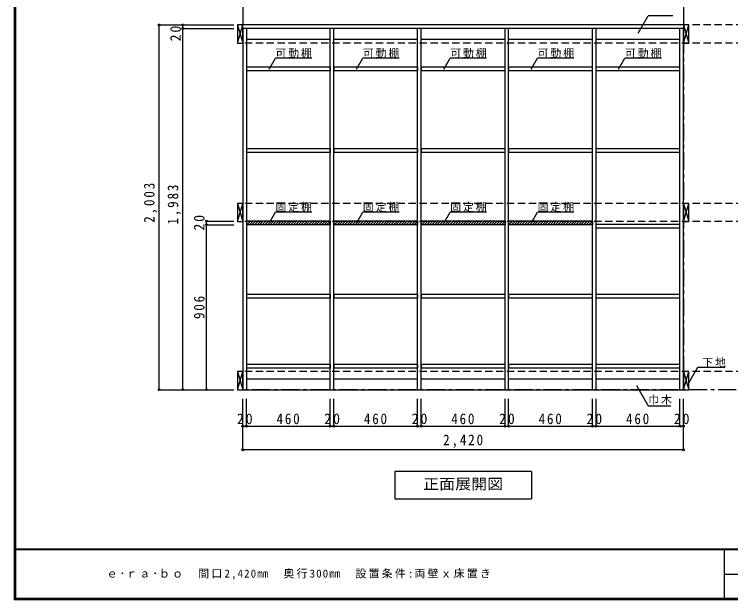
# Model space of a CAD drawing. Units: millimetres at full size, sheet at 1:20. Extents: x -3922 to 3878, y -2932 to 2722.
# Drawn here: x -3922 to 13, y -2864 to 350 of the extents above; entities that cross this region are included whole.
import ezdxf
from ezdxf.enums import TextEntityAlignment as Align

# ---------------------------------------------------------------- set-up
doc = ezdxf.new("R2010")
doc.units = ezdxf.units.MM
doc.header["$LTSCALE"] = 20
doc.header["$PDMODE"] = 32
doc.header["$PDSIZE"] = 10
doc.linetypes.add('CHAIN1', pattern=[8, 5, -1, 1, -1])
doc.linetypes.add('DASHED2', pattern=[3, 2, -1])
for name, color, linetype in [('0-2_本体', 2, 'Continuous'), ('0-3_固定棚', 3, 'Continuous'), ('0-4_可動棚', 3, 'Continuous'), ('0-7_桟木・巾木', 2, 'Continuous'), ('0-8_引き出し', 3, 'Continuous'), ('0-A_文字', 7, 'Continuous'), ('0-B_寸法', 7, 'Continuous'), ('0-C_ハッチ', 4, 'Continuous'), ('F-1_枠', 6, 'Continuous'), ('F-A_文字', 7, 'Continuous')]:
    doc.layers.add(name, color=color, linetype=linetype)
doc.styles.add('ＭＳ ゴシック', font='')
doc.styles.get('ＭＳ ゴシック').set_extended_font_data('MS Gothic')

msp = doc.modelspace()

# ---------------------------------------------------------------- linework, layer by layer
at = {"layer": '0-2_本体', "color": 3}
for p, q in [((-2666.53, 271.73), (-2666.53, 291.73)), ((-246.53, 291.73), (-2666.53, 291.73)), ((-246.53, 291.73), (-246.53, 271.73)), ((-2666.53, 271.73), (-2666.53, -1711.27)), ((-246.53, 271.73), (-2666.53, 271.73)), ((-2646.53, 271.73), (-2646.53, -1711.27)), ((-2186.53, -1711.27), (-2186.53, 271.73)), ((-2166.53, -1711.27), (-2166.53, 271.73)), ((-1706.53, -1711.27), (-1706.53, 271.73)), ((-1686.53, -1711.27), (-1686.53, 271.73)), ((-1226.53, -1711.27), (-1226.53, 271.73)), ((-1206.53, -1711.27), (-1206.53, 271.73)), ((-746.53, -1711.27), (-746.53, 271.73)), ((-726.53, -1711.27), (-726.53, 271.73)), ((-266.53, -1711.27), (-266.53, 271.73)), ((-246.53, -1711.27), (-246.53, 271.73)), ((-2666.53, -1711.27), (-246.53, -1711.27))]:
    msp.add_line(p, q, dxfattribs=at)
at = {"layer": '0-3_固定棚'}
for p, q in [((-2646.53, -785.27), (-2646.53, -805.27)), ((-2186.53, -785.27), (-2646.53, -785.27)), ((-2186.53, -785.27), (-2186.53, -805.27)), ((-2166.53, -785.27), (-2166.53, -805.27)), ((-1706.53, -785.27), (-2166.53, -785.27)), ((-1706.53, -785.27), (-1706.53, -805.27)), ((-1686.53, -785.27), (-1686.53, -805.27)), ((-1226.53, -785.27), (-1686.53, -785.27)), ((-1226.53, -785.27), (-1226.53, -805.27)), ((-1206.53, -785.27), (-1206.53, -805.27)), ((-746.53, -785.27), (-1206.53, -785.27)), ((-746.53, -785.27), (-746.53, -805.27)), ((-2186.53, -805.27), (-2646.53, -805.27)), ((-1706.53, -805.27), (-2166.53, -805.27)), ((-1226.53, -805.27), (-1686.53, -805.27)), ((-746.53, -805.27), (-1206.53, -805.27))]:
    msp.add_line(p, q, dxfattribs=at)
at = {"layer": '0-4_可動棚'}
for p, q in [((-2645.53, 39.23), (-2645.53, 59.23)), ((-2187.53, 59.23), (-2645.53, 59.23)), ((-2187.53, 59.23), (-2187.53, 39.23)), ((-2165.53, 39.23), (-2165.53, 59.23)), ((-1707.53, 59.23), (-2165.53, 59.23)), ((-1707.53, 59.23), (-1707.53, 39.23)), ((-1685.53, 39.23), (-1685.53, 59.23)), ((-1227.53, 59.23), (-1685.53, 59.23)), ((-1227.53, 59.23), (-1227.53, 39.23)), ((-1205.53, 39.23), (-1205.53, 59.23)), ((-747.53, 59.23), (-1205.53, 59.23)), ((-747.53, 59.23), (-747.53, 39.23)), ((-725.53, 39.23), (-725.53, 59.23)), ((-267.53, 59.23), (-725.53, 59.23)), ((-267.53, 59.23), (-267.53, 39.23)), ((-2187.53, 39.23), (-2645.53, 39.23)), ((-1707.53, 39.23), (-2165.53, 39.23)), ((-1227.53, 39.23), (-1685.53, 39.23)), ((-747.53, 39.23), (-1205.53, 39.23)), ((-267.53, 39.23), (-725.53, 39.23)), ((-2645.53, -408.77), (-2645.53, -388.77)), ((-2187.53, -388.77), (-2645.53, -388.77)), ((-2187.53, -388.77), (-2187.53, -408.77)), ((-2165.53, -408.77), (-2165.53, -388.77)), ((-1707.53, -388.77), (-2165.53, -388.77)), ((-1707.53, -388.77), (-1707.53, -408.77)), ((-1685.53, -408.77), (-1685.53, -388.77)), ((-1227.53, -388.77), (-1685.53, -388.77)), ((-1227.53, -388.77), (-1227.53, -408.77)), ((-1205.53, -408.77), (-1205.53, -388.77)), ((-747.53, -388.77), (-1205.53, -388.77)), ((-747.53, -388.77), (-747.53, -408.77)), ((-725.53, -408.77), (-725.53, -388.77)), ((-267.53, -388.77), (-725.53, -388.77)), ((-267.53, -388.77), (-267.53, -408.77)), ((-2187.53, -408.77), (-2645.53, -408.77)), ((-1707.53, -408.77), (-2165.53, -408.77)), ((-1227.53, -408.77), (-1685.53, -408.77)), ((-747.53, -408.77), (-1205.53, -408.77)), ((-267.53, -408.77), (-725.53, -408.77)), ((-725.53, -824.77), (-725.53, -804.77)), ((-267.53, -804.77), (-725.53, -804.77)), ((-267.53, -824.77), (-725.53, -824.77)), ((-267.53, -804.77), (-267.53, -824.77)), ((-2645.53, -1208.77), (-2645.53, -1188.77)), ((-2187.53, -1188.77), (-2645.53, -1188.77)), ((-2187.53, -1208.77), (-2645.53, -1208.77)), ((-2187.53, -1188.77), (-2187.53, -1208.77)), ((-2165.53, -1208.77), (-2165.53, -1188.77)), ((-1707.53, -1188.77), (-2165.53, -1188.77)), ((-1707.53, -1208.77), (-2165.53, -1208.77)), ((-1707.53, -1188.77), (-1707.53, -1208.77)), ((-1685.53, -1208.77), (-1685.53, -1188.77)), ((-1227.53, -1188.77), (-1685.53, -1188.77)), ((-1227.53, -1208.77), (-1685.53, -1208.77)), ((-1227.53, -1188.77), (-1227.53, -1208.77)), ((-1205.53, -1208.77), (-1205.53, -1188.77)), ((-747.53, -1188.77), (-1205.53, -1188.77)), ((-747.53, -1208.77), (-1205.53, -1208.77)), ((-747.53, -1188.77), (-747.53, -1208.77)), ((-725.53, -1208.77), (-725.53, -1188.77)), ((-267.53, -1188.77), (-725.53, -1188.77)), ((-267.53, -1208.77), (-725.53, -1208.77)), ((-267.53, -1188.77), (-267.53, -1208.77)), ((-2645.53, -1592.77), (-2645.53, -1572.77)), ((-2187.53, -1572.77), (-2645.53, -1572.77)), ((-2187.53, -1572.77), (-2187.53, -1592.77)), ((-2165.53, -1592.77), (-2165.53, -1572.77)), ((-1707.53, -1572.77), (-2165.53, -1572.77)), ((-1707.53, -1572.77), (-1707.53, -1592.77)), ((-1685.53, -1592.77), (-1685.53, -1572.77)), ((-1227.53, -1572.77), (-1685.53, -1572.77)), ((-1227.53, -1572.77), (-1227.53, -1592.77)), ((-1205.53, -1592.77), (-1205.53, -1572.77)), ((-747.53, -1572.77), (-1205.53, -1572.77)), ((-747.53, -1572.77), (-747.53, -1592.77)), ((-725.53, -1592.77), (-725.53, -1572.77)), ((-267.53, -1572.77), (-725.53, -1572.77)), ((-267.53, -1572.77), (-267.53, -1592.77)), ((-2187.53, -1592.77), (-2645.53, -1592.77)), ((-1707.53, -1592.77), (-2165.53, -1592.77)), ((-1227.53, -1592.77), (-1685.53, -1592.77)), ((-747.53, -1592.77), (-1205.53, -1592.77)), ((-267.53, -1592.77), (-725.53, -1592.77))]:
    msp.add_line(p, q, dxfattribs=at)
at = {"layer": '0-7_桟木・巾木', "color": 7}
for p, q in [((-2186.53, 211.73), (-2646.53, 211.73)), ((-1706.53, 211.73), (-2166.53, 211.73)), ((-1226.53, 211.73), (-1686.53, 211.73)), ((-746.53, 211.73), (-1206.53, 211.73)), ((-266.53, 211.73), (-726.53, 211.73)), ((-2646.53, -1651.27), (-2186.53, -1651.27)), ((-2166.53, -1651.27), (-1706.53, -1651.27)), ((-1686.53, -1651.27), (-1226.53, -1651.27)), ((-1206.53, -1651.27), (-746.53, -1651.27)), ((-726.53, -1651.27), (-266.53, -1651.27))]:
    msp.add_line(p, q, dxfattribs=at)
at = {"layer": '0-8_引き出し', "color": 7}
for p, q in [((-2696.53, 291.73), (-2666.53, 191.73)), ((-2696.53, 191.73), (-2666.53, 291.73)), ((-246.53, 291.73), (-216.53, 191.73)), ((-246.53, 191.73), (-216.53, 291.73)), ((-2696.53, -688.27), (-2666.53, -788.27)), ((-2696.53, -788.27), (-2666.53, -688.27)), ((-246.53, -688.27), (-216.53, -788.27)), ((-246.53, -788.27), (-216.53, -688.27)), ((-2696.53, -1611.27), (-2666.53, -1711.27)), ((-2696.53, -1711.27), (-2666.53, -1611.27)), ((-246.53, -1611.27), (-216.53, -1711.27)), ((-246.53, -1711.27), (-216.53, -1611.27))]:
    msp.add_line(p, q, dxfattribs=at)
at = {"layer": '0-8_引き出し'}
for points in [[(-2666.53, 191.73), (-2666.53, 291.73), (-2696.53, 291.73), (-2696.53, 191.73)], [(-216.53, 191.73), (-216.53, 291.73), (-246.53, 291.73), (-246.53, 191.73)], [(-2666.53, -788.27), (-2666.53, -688.27), (-2696.53, -688.27), (-2696.53, -788.27)], [(-216.53, -788.27), (-216.53, -688.27), (-246.53, -688.27), (-246.53, -788.27)], [(-2666.53, -1711.27), (-2666.53, -1611.27), (-2696.53, -1611.27), (-2696.53, -1711.27)], [(-216.53, -1711.27), (-216.53, -1611.27), (-246.53, -1611.27), (-246.53, -1711.27)]]:
    msp.add_lwpolyline(points, close=True, dxfattribs=at)
at = {"layer": '0-A_文字', "linetype": 'CHAIN1'}
for p, q in [((-2666.53, 1672.73), (-2666.53, -1711.27)), ((-246.53, 1672.73), (-246.53, -1711.27)), ((2604.08, -1711.27), (-2666.53, -1711.27))]:
    msp.add_line(p, q, dxfattribs=at)
at = {"layer": '0-A_文字'}
for p, q in [((-2522.69, 48.17), (-2487.67, 108.82)), ((-2287.67, 108.82), (-2487.67, 108.82)), ((-2042.69, 48.17), (-2007.67, 108.82)), ((-1807.67, 108.82), (-2007.67, 108.82)), ((-1562.69, 48.17), (-1527.67, 108.82)), ((-1327.67, 108.82), (-1527.67, 108.82)), ((-1082.69, 48.17), (-1047.67, 108.82)), ((-847.67, 108.82), (-1047.67, 108.82)), ((-602.69, 48.17), (-567.67, 108.82)), ((-367.67, 108.82), (-567.67, 108.82)), ((-2522.69, -796.33), (-2487.67, -735.68)), ((-2287.67, -735.68), (-2487.67, -735.68)), ((-2042.69, -796.33), (-2007.67, -735.68)), ((-1807.67, -735.68), (-2007.67, -735.68)), ((-1562.69, -796.33), (-1527.67, -735.68)), ((-1327.67, -735.68), (-1527.67, -735.68)), ((-1082.69, -796.33), (-1047.67, -735.68)), ((-847.67, -735.68), (-1047.67, -735.68)), ((-216.53, -1672.95), (-167.76, -1588.48)), ((-167.76, -1588.48), (-17.23, -1588.48)), ((-503.94, -1689.03), (-439.73, -1800.25)), ((-439.73, -1800.25), (-315.97, -1800.25)), ((-1081.53, -2161.27), (-1081.53, -2311.27)), ((-1831.53, -2311.27), (-1081.53, -2311.27))]:
    msp.add_line(p, q, dxfattribs=at)
msp.add_lwpolyline([(-1081.53, -2161.27), (-1831.53, -2161.27), (-1831.53, -2311.27)], dxfattribs=at)
at = {"layer": '0-B_寸法'}
for p in [(-494.56, 246.66), (-305.15, 341.62)]:
    msp.add_line(p, (-439.73, 341.62), dxfattribs=at)
at = {"layer": '0-B_寸法', "color": 4}
for p, q in [((-3126.53, 291.73), (-2716.53, 291.73)), ((-3126.53, -1711.27), (-3126.53, 291.73)), ((-2996.53, 271.73), (-2996.53, 291.73)), ((-2996.53, 291.73), (-2866.53, 291.73)), ((-2996.53, 271.73), (-2716.53, 271.73)), ((-2996.53, -1711.27), (-2996.53, 271.73)), ((-2866.53, -805.27), (-2866.53, -785.27)), ((-2866.53, -785.27), (-2716.53, -785.27)), ((-2866.53, -1711.27), (-2866.53, -805.27)), ((-2866.53, -805.27), (-2716.53, -805.27)), ((-3126.53, -1711.27), (-2716.53, -1711.27)), ((-2996.53, -1711.27), (-2866.53, -1711.27)), ((-2866.53, -1711.27), (-2716.53, -1711.27)), ((-2666.53, -1911.27), (-2666.53, -1761.27)), ((-2646.53, -1911.27), (-2646.53, -1761.27)), ((-2186.53, -1911.27), (-2186.53, -1761.27)), ((-2166.53, -1911.27), (-2166.53, -1761.27)), ((-1706.53, -1911.27), (-1706.53, -1761.27)), ((-1686.53, -1911.27), (-1686.53, -1761.27)), ((-1686.53, -1911.27), (-1686.53, -1761.27)), ((-1226.53, -1911.27), (-1226.53, -1761.27)), ((-1206.53, -1911.27), (-1206.53, -1761.27)), ((-746.53, -1911.27), (-746.53, -1761.27)), ((-726.53, -1911.27), (-726.53, -1761.27)), ((-266.53, -1911.27), (-266.53, -1761.27)), ((-246.53, -1911.27), (-246.53, -1761.27)), ((-2666.53, -1911.27), (-2646.53, -1911.27)), ((-2666.53, -2041.27), (-2666.53, -1911.27)), ((-2646.53, -1911.27), (-2186.53, -1911.27)), ((-2186.53, -1911.27), (-2166.53, -1911.27)), ((-2167.53, -1911.27), (-1706.53, -1911.27)), ((-1706.53, -1911.27), (-1686.53, -1911.27)), ((-1686.53, -1911.27), (-1226.53, -1911.27)), ((-1226.53, -1911.27), (-1206.53, -1911.27)), ((-1206.53, -1911.27), (-746.53, -1911.27)), ((-746.53, -1911.27), (-726.53, -1911.27)), ((-726.53, -1911.27), (-266.53, -1911.27)), ((-266.53, -1911.27), (-246.53, -1911.27)), ((-246.53, -2041.27), (-246.53, -1911.27)), ((-246.53, -2041.27), (-2666.53, -2041.27))]:
    msp.add_line(p, q, dxfattribs=at)
at = {"layer": '0-B_寸法', "color": 4, "linetype": 'DASHED2'}
for p, q in [((2604.08, 291.73), (-2666.53, 291.73)), ((2604.08, 191.73), (-2666.53, 191.73)), ((2604.08, -688.27), (-2666.53, -688.27)), ((2604.08, -788.27), (-2666.53, -788.27)), ((2604.08, -1611.27), (-2666.53, -1611.27))]:
    msp.add_line(p, q, dxfattribs=at)
at = {"layer": '0-B_寸法'}
for p in [(-3126.53, 291.73), (-2996.53, 291.73), (-2996.53, 271.73), (-2866.53, -785.27), (-2866.53, -805.27), (-3126.53, -1711.27), (-2996.53, -1711.27), (-2866.53, -1711.27), (-2666.53, -1911.27), (-2646.53, -1911.27), (-2186.53, -1911.27), (-2166.53, -1911.27), (-1706.53, -1911.27), (-1686.53, -1911.27), (-1686.53, -1911.27), (-1226.53, -1911.27), (-1206.53, -1911.27), (-746.53, -1911.27), (-726.53, -1911.27), (-266.53, -1911.27), (-246.53, -1911.27), (-2666.53, -2041.27), (-246.53, -2041.27)]:
    msp.add_point(p, dxfattribs=at)
at = {"layer": '0-C_ハッチ'}
for p, q in [((-2646.53, -792.57), (-2639.22, -785.27)), ((-2645.08, -805.27), (-2625.08, -785.27)), ((-2630.94, -805.27), (-2610.94, -785.27)), ((-2616.8, -805.27), (-2596.8, -785.27)), ((-2602.66, -805.27), (-2582.66, -785.27)), ((-2588.51, -805.27), (-2568.51, -785.27)), ((-2574.37, -805.27), (-2554.37, -785.27)), ((-2560.23, -805.27), (-2540.23, -785.27)), ((-2546.09, -805.27), (-2526.09, -785.27)), ((-2531.95, -805.27), (-2511.95, -785.27)), ((-2517.8, -805.27), (-2497.8, -785.27)), ((-2503.66, -805.27), (-2483.66, -785.27)), ((-2489.52, -805.27), (-2469.52, -785.27)), ((-2475.38, -805.27), (-2455.38, -785.27)), ((-2461.23, -805.27), (-2441.23, -785.27)), ((-2447.09, -805.27), (-2427.09, -785.27)), ((-2432.95, -805.27), (-2412.95, -785.27)), ((-2418.81, -805.27), (-2398.81, -785.27)), ((-2404.67, -805.27), (-2384.67, -785.27)), ((-2390.52, -805.27), (-2370.52, -785.27)), ((-2376.38, -805.27), (-2356.38, -785.27)), ((-2362.24, -805.27), (-2342.24, -785.27)), ((-2348.1, -805.27), (-2328.1, -785.27)), ((-2333.96, -805.27), (-2313.96, -785.27)), ((-2319.81, -805.27), (-2299.81, -785.27)), ((-2305.67, -805.27), (-2285.67, -785.27)), ((-2291.53, -805.27), (-2271.53, -785.27)), ((-2277.39, -805.27), (-2257.39, -785.27)), ((-2263.25, -805.27), (-2243.25, -785.27)), ((-2249.1, -805.27), (-2229.1, -785.27)), ((-2234.96, -805.27), (-2214.96, -785.27)), ((-2220.82, -805.27), (-2200.82, -785.27)), ((-2206.68, -805.27), (-2186.68, -785.27)), ((-2166.53, -792.57), (-2159.22, -785.27)), ((-2165.08, -805.27), (-2145.08, -785.27)), ((-2150.94, -805.27), (-2130.94, -785.27)), ((-2136.8, -805.27), (-2116.8, -785.27)), ((-2122.66, -805.27), (-2102.66, -785.27)), ((-2108.51, -805.27), (-2088.51, -785.27)), ((-2094.37, -805.27), (-2074.37, -785.27)), ((-2080.23, -805.27), (-2060.23, -785.27)), ((-2066.09, -805.27), (-2046.09, -785.27)), ((-2051.95, -805.27), (-2031.95, -785.27)), ((-2037.8, -805.27), (-2017.8, -785.27)), ((-2023.66, -805.27), (-2003.66, -785.27)), ((-2009.52, -805.27), (-1989.52, -785.27)), ((-1995.38, -805.27), (-1975.38, -785.27)), ((-1981.23, -805.27), (-1961.23, -785.27)), ((-1967.09, -805.27), (-1947.09, -785.27)), ((-1952.95, -805.27), (-1932.95, -785.27)), ((-1938.81, -805.27), (-1918.81, -785.27)), ((-1924.67, -805.27), (-1904.67, -785.27)), ((-1910.52, -805.27), (-1890.52, -785.27)), ((-1896.38, -805.27), (-1876.38, -785.27)), ((-1882.24, -805.27), (-1862.24, -785.27)), ((-1868.1, -805.27), (-1848.1, -785.27)), ((-1853.96, -805.27), (-1833.96, -785.27)), ((-1839.81, -805.27), (-1819.81, -785.27)), ((-1825.67, -805.27), (-1805.67, -785.27)), ((-1811.53, -805.27), (-1791.53, -785.27)), ((-1797.39, -805.27), (-1777.39, -785.27)), ((-1783.25, -805.27), (-1763.25, -785.27)), ((-1769.1, -805.27), (-1749.1, -785.27)), ((-1754.96, -805.27), (-1734.96, -785.27)), ((-1740.82, -805.27), (-1720.82, -785.27)), ((-1726.68, -805.27), (-1706.68, -785.27)), ((-1686.53, -792.57), (-1679.22, -785.27)), ((-1685.08, -805.27), (-1665.08, -785.27)), ((-1670.94, -805.27), (-1650.94, -785.27)), ((-1656.8, -805.27), (-1636.8, -785.27)), ((-1642.66, -805.27), (-1622.66, -785.27)), ((-1628.51, -805.27), (-1608.51, -785.27)), ((-1614.37, -805.27), (-1594.37, -785.27)), ((-1600.23, -805.27), (-1580.23, -785.27)), ((-1586.09, -805.27), (-1566.09, -785.27)), ((-1571.95, -805.27), (-1551.95, -785.27)), ((-1557.8, -805.27), (-1537.8, -785.27)), ((-1543.66, -805.27), (-1523.66, -785.27)), ((-1529.52, -805.27), (-1509.52, -785.27)), ((-1515.38, -805.27), (-1495.38, -785.27)), ((-1501.23, -805.27), (-1481.23, -785.27)), ((-1487.09, -805.27), (-1467.09, -785.27)), ((-1472.95, -805.27), (-1452.95, -785.27)), ((-1458.81, -805.27), (-1438.81, -785.27)), ((-1444.67, -805.27), (-1424.67, -785.27)), ((-1430.52, -805.27), (-1410.52, -785.27)), ((-1416.38, -805.27), (-1396.38, -785.27)), ((-1402.24, -805.27), (-1382.24, -785.27)), ((-1388.1, -805.27), (-1368.1, -785.27)), ((-1373.96, -805.27), (-1353.96, -785.27)), ((-1359.81, -805.27), (-1339.81, -785.27)), ((-1345.67, -805.27), (-1325.67, -785.27)), ((-1331.53, -805.27), (-1311.53, -785.27)), ((-1317.39, -805.27), (-1297.39, -785.27)), ((-1303.25, -805.27), (-1283.25, -785.27)), ((-1289.1, -805.27), (-1269.1, -785.27)), ((-1274.96, -805.27), (-1254.96, -785.27)), ((-1260.82, -805.27), (-1240.82, -785.27)), ((-1246.68, -805.27), (-1226.68, -785.27)), ((-1206.53, -792.57), (-1199.22, -785.27)), ((-1205.08, -805.27), (-1185.08, -785.27)), ((-1190.94, -805.27), (-1170.94, -785.27)), ((-1176.8, -805.27), (-1156.8, -785.27)), ((-1162.66, -805.27), (-1142.66, -785.27)), ((-1148.51, -805.27), (-1128.51, -785.27)), ((-1134.37, -805.27), (-1114.37, -785.27)), ((-1120.23, -805.27), (-1100.23, -785.27)), ((-1106.09, -805.27), (-1086.09, -785.27)), ((-1091.95, -805.27), (-1071.95, -785.27)), ((-1077.8, -805.27), (-1057.8, -785.27)), ((-1063.66, -805.27), (-1043.66, -785.27)), ((-1049.52, -805.27), (-1029.52, -785.27)), ((-1035.38, -805.27), (-1015.38, -785.27)), ((-1021.23, -805.27), (-1001.23, -785.27)), ((-1007.09, -805.27), (-987.09, -785.27)), ((-992.95, -805.27), (-972.95, -785.27)), ((-978.81, -805.27), (-958.81, -785.27)), ((-964.67, -805.27), (-944.67, -785.27)), ((-950.52, -805.27), (-930.52, -785.27)), ((-936.38, -805.27), (-916.38, -785.27)), ((-922.24, -805.27), (-902.24, -785.27)), ((-908.1, -805.27), (-888.1, -785.27)), ((-893.96, -805.27), (-873.96, -785.27)), ((-879.81, -805.27), (-859.81, -785.27)), ((-865.67, -805.27), (-845.67, -785.27)), ((-851.53, -805.27), (-831.53, -785.27)), ((-837.39, -805.27), (-817.39, -785.27)), ((-823.25, -805.27), (-803.25, -785.27)), ((-809.1, -805.27), (-789.1, -785.27)), ((-794.96, -805.27), (-774.96, -785.27)), ((-780.82, -805.27), (-760.82, -785.27)), ((-766.68, -805.27), (-746.68, -785.27)), ((-2192.53, -805.27), (-2186.53, -799.26)), ((-1712.53, -805.27), (-1706.53, -799.26)), ((-1232.53, -805.27), (-1226.53, -799.26)), ((-752.53, -805.27), (-746.53, -799.26))]:
    msp.add_line(p, q, dxfattribs=at)
at = {"layer": 'F-1_枠'}
for p, q in [((-3922.03, 2722.29), (-3922.03, -2864.37)), ((-3918.7, 2722.29), (-3918.7, -2864.37)), ((-3915.36, 2722.29), (-3915.36, -2864.37)), ((3877.97, -2587.71), (-3922.03, -2587.71)), ((3877.97, -2591.04), (-3922.03, -2591.04)), ((-22.03, -2591.04), (-22.03, -2857.71)), ((-22.03, -2724.37), (3871.3, -2724.38)), ((3877.97, -2857.71), (-3922.03, -2857.71)), ((3877.97, -2861.04), (-3922.03, -2861.04)), ((3877.97, -2864.37), (-3922.03, -2864.37))]:
    msp.add_line(p, q, dxfattribs=at)

# ---------------------------------------------------------------- texts
at = {"layer": '0-A_文字', "style": 'ＭＳ ゴシック', "width": 1.1}
msp.add_text('正面展開図', height=58.65, dxfattribs=at).set_placement((-1676.53, -2276.27), align=Align.BOTTOM_LEFT)
at = {"layer": '0-A_文字', "char_height": 43.99, "attachment_point": 7, "style": 'ＭＳ ゴシック'}
for s, insert in [('\\T1.17;可動棚', (-2487.67, 108.82)), ('\\T1.17;可動棚', (-2007.67, 108.82)), ('\\T1.17;可動棚', (-1527.67, 108.82)), ('\\T1.17;可動棚', (-1047.67, 108.82)), ('\\T1.17;可動棚', (-567.67, 108.82)), ('\\T1.17;固定棚', (-2487.67, -735.68)), ('\\T1.17;固定棚', (-2007.67, -735.68)), ('\\T1.17;固定棚', (-1527.67, -735.68)), ('\\T1.17;固定棚', (-1047.67, -735.68)), ('\\T1.17;下地', (-143.26, -1588.48)), ('\\T1.17;巾木', (-439.73, -1793.14))]:
    msp.add_mtext(s, dxfattribs=dict(at, insert=insert))
at = {"layer": '0-B_寸法', "char_height": 58.65, "attachment_point": 7, "rotation": 90, "style": 'ＭＳ ゴシック'}
for s, insert in [('\\T1.27;\\W0.95;20', (-3006.53, 201.26)), ('\\T1.28;\\W0.9;2,003', (-3136.53, -794.77)), ('\\T1.28;\\W0.9;1,983', (-3006.53, -804.77)), ('\\T1.27;\\W0.95;20', (-2876.53, -837.77)), ('\\T1.27;\\W0.9;906', (-2876.53, -1323.27))]:
    msp.add_mtext(s, dxfattribs=dict(at, insert=insert))
at = {"layer": '0-B_寸法', "char_height": 58.65, "attachment_point": 7, "style": 'ＭＳ ゴシック'}
for s, insert in [('\\T1.27;\\W0.95;20', (-2699.03, -1901.27)), ('\\T1.27;\\W0.9;460', (-2481.53, -1901.27)), ('\\T1.27;\\W0.95;20', (-2219.03, -1901.27)), ('\\T1.27;\\W0.9;460', (-2001.53, -1901.27)), ('\\T1.27;\\W0.95;20', (-1739.03, -1901.27)), ('\\T1.27;\\W0.9;460', (-1521.53, -1901.27)), ('\\T1.27;\\W0.95;20', (-1259.03, -1901.27)), ('\\T1.27;\\W0.9;460', (-1041.53, -1901.27)), ('\\T1.27;\\W0.95;20', (-779.03, -1901.27)), ('\\T1.27;\\W0.9;460', (-561.53, -1901.27)), ('\\T1.27;\\W0.95;20', (-299.03, -1901.27)), ('\\T1.28;\\W0.9;2,420', (-1566.53, -2031.27))]:
    msp.add_mtext(s, dxfattribs=dict(at, insert=insert))
at = {"layer": 'F-A_文字', "insert": (-3415.36, -2754.37), "char_height": 43.99, "attachment_point": 7, "style": 'ＭＳ ゴシック'}
msp.add_mtext('\\T1.2;ｅ･ｒａ･ｂｏ\u3000間口2,420㎜\u3000奥行300㎜\u3000設置条件:両壁ｘ床置き', dxfattribs=at)

doc.saveas('drawing.dxf')
